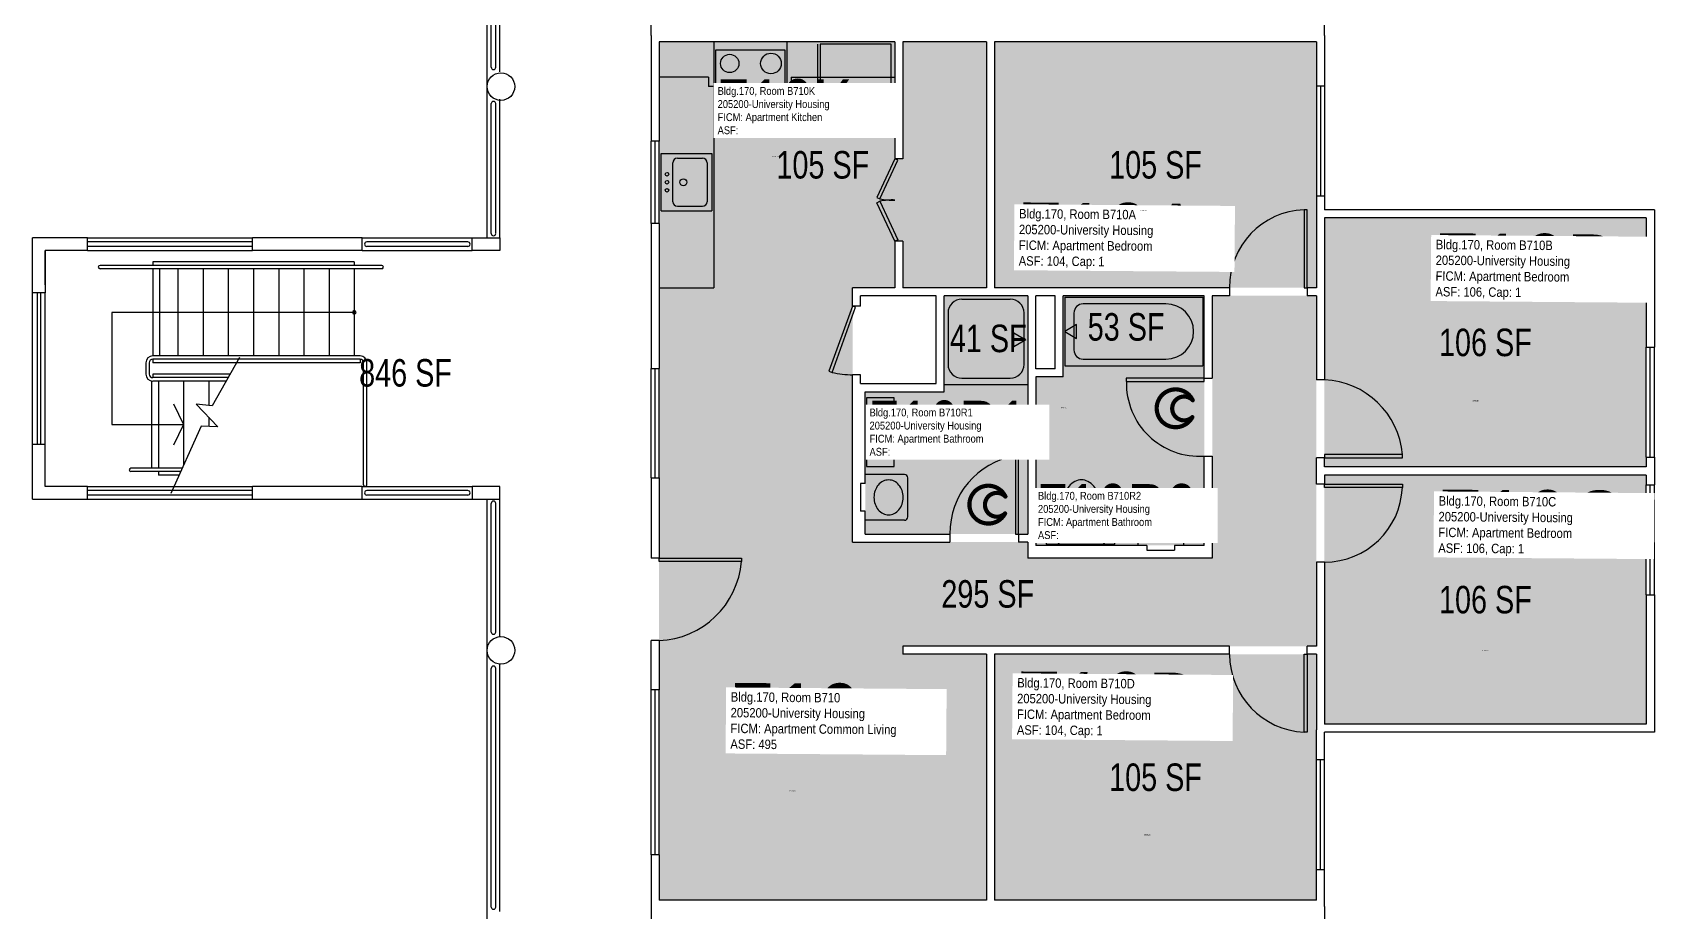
# Model space of a CAD drawing. Header units: inches. Extents: x -90 to 3162, y -84 to 1655.
# Drawn here: x 2454 to 3162, y 803 to 1186 of the extents above; entities that cross this region are included whole.
import ezdxf
from ezdxf.enums import TextEntityAlignment as Align

# ---------------------------------------------------------------- set-up
doc = ezdxf.new("R2010")
doc.units = ezdxf.units.IN
doc.header["$LTSCALE"] = 10
doc.header["$MEASUREMENT"] = 0
doc.layers.get('0').update_dxf_attribs({"linetype": 'CONTINUOUS'})
for name, color, linetype in [('A-COLS', 5, 'CONTINUOUS'), ('A-DOOR', 2, 'CONTINUOUS'), ('A-FLOR', 3, 'CONTINUOUS'), ('A-GLAZ', 1, 'CONTINUOUS'), ('A-IDEN-ICON', 4, 'CONTINUOUS'), ('A-IDEN-RNUM', 7, 'CONTINUOUS'), ('A-IDEN-SNUM', 4, 'CONTINUOUS'), ('A-IDEN-VNUM', 4, 'CONTINUOUS'), ('A-WALL', 5, 'CONTINUOUS'), ('AREA-TEXT', 3, 'CONTINUOUS'), ('Rooms-Category-Color', 7, 'CONTINUOUS'), ('Rooms-College-Color', 7, 'CONTINUOUS'), ('Rooms-Department-Color', 7, 'CONTINUOUS'), ('Rooms-Division-Color', 7, 'CONTINUOUS'), ('Rooms-Information', 7, 'CONTINUOUS')]:
    doc.layers.add(name, color=color, linetype=linetype)
doc.styles.add('CP_AREA', font='arial.ttf', dxfattribs={"height": 15})
doc.styles.add('CP_ROOMSNUMBER', font='arial.ttf', dxfattribs={"height": 1})
doc.styles.add('CP_ROOMVNUMBER', font='arial.ttf', dxfattribs={"width": 0.85, "height": 0.075})

# ---------------------------------------------------------------- blocks, each defined once
blk = doc.blocks.new('CPBATH')
at = {"color": 0, "linetype": 'ByBlock', "const_width": 0.0127}
for points in [[(0.0571, 0.0168, 0.861492), (-0.0551, 0, 1)], [(-0.0551, 0, 0.726902), (0.0487, -0.0337, 1)], [(0.0571, 0.0168, 0.729002), (-0.0084, -0.0042, 1)], [(-0.0084, -0.0042, 0.609468), (0.0487, -0.0337, 1)]]:
    blk.add_lwpolyline(points, format="xyb", dxfattribs=at)
at = {"color": 0, "linetype": 'ByBlock', "const_width": 0.00637}
for points in [[(0.0544, 0.0152, 1), (0.0599, 0.0184, 1)], [(0.0459, -0.0353, 1), (0.0515, -0.0321, 1)]]:
    blk.add_lwpolyline(points, format="xyb", close=True, dxfattribs=at)

msp = doc.modelspace()

# ---------------------------------------------------------------- hatches: boundary and pattern name
at = {"layer": 'Rooms-Category-Color', "true_color": 0x728ef3}
for points in [[(2830.57, 1074.84), (2727.57, 1074.84), (2727.57, 1182.09), (2830.57, 1182.09), (2830.57, 1131.09), (2834.07, 1131.09), (2834.07, 1182.09), (2870.57, 1182.09), (2870.57, 1074.84), (2834.07, 1074.84), (2834.07, 1095.09), (2830.57, 1095.09)], [(2874.07, 1074.84), (2874.07, 1182.09), (3014.57, 1182.09), (3014.57, 1074.84)], [(3018.07, 996.59), (3018.07, 1105.34), (3158.57, 1105.34), (3158.57, 996.59)], [(3014.57, 1071.34), (3014.57, 918.34), (2834.07, 918.34), (2834.07, 914.84), (2870.57, 914.84), (2870.57, 807.59), (2727.57, 807.59), (2727.57, 1074.84), (2812.07, 1074.84), (2812.07, 963.84), (2888.57, 963.84), (2888.57, 956.84), (2969.07, 956.84), (2969.07, 1071.34)], [(2888.57, 967.34), (2888.57, 1071.34), (2852.07, 1071.34), (2852.07, 1029.46), (2817.57, 1029.46), (2817.57, 967.34)], [(2965.57, 1071.34), (2965.57, 962.34), (2892.07, 962.34), (2892.07, 1035.96), (2904.07, 1035.96), (2904.07, 1071.34)], [(3018.07, 884.34), (3018.07, 993.09), (3158.57, 993.09), (3158.57, 884.34)], [(2874.07, 807.59), (2874.07, 914.84), (3014.57, 914.84), (3014.57, 807.59)]]:
    msp.add_hatch(color=171, dxfattribs=at).paths.add_polyline_path(points)
at = {"layer": 'Rooms-College-Color', "true_color": 0xadadad}
for points in [[(2830.57, 1074.84), (2727.57, 1074.84), (2727.57, 1182.09), (2830.57, 1182.09), (2830.57, 1131.09), (2834.07, 1131.09), (2834.07, 1182.09), (2870.57, 1182.09), (2870.57, 1074.84), (2834.07, 1074.84), (2834.07, 1095.09), (2830.57, 1095.09)], [(2874.07, 1074.84), (2874.07, 1182.09), (3014.57, 1182.09), (3014.57, 1074.84)], [(3018.07, 996.59), (3018.07, 1105.34), (3158.57, 1105.34), (3158.57, 996.59)], [(3014.57, 1071.34), (3014.57, 918.34), (2834.07, 918.34), (2834.07, 914.84), (2870.57, 914.84), (2870.57, 807.59), (2727.57, 807.59), (2727.57, 1074.84), (2812.07, 1074.84), (2812.07, 963.84), (2888.57, 963.84), (2888.57, 956.84), (2969.07, 956.84), (2969.07, 1071.34)], [(2888.57, 967.34), (2888.57, 1071.34), (2852.07, 1071.34), (2852.07, 1029.46), (2817.57, 1029.46), (2817.57, 967.34)], [(2965.57, 1071.34), (2965.57, 962.34), (2892.07, 962.34), (2892.07, 1035.96), (2904.07, 1035.96), (2904.07, 1071.34)], [(3018.07, 884.34), (3018.07, 993.09), (3158.57, 993.09), (3158.57, 884.34)], [(2874.07, 807.59), (2874.07, 914.84), (3014.57, 914.84), (3014.57, 807.59)]]:
    msp.add_hatch(color=253, dxfattribs=at).paths.add_polyline_path(points)
at = {"layer": 'Rooms-Department-Color', "true_color": 0x604aed}
for points in [[(2830.57, 1074.84), (2727.57, 1074.84), (2727.57, 1182.09), (2830.57, 1182.09), (2830.57, 1131.09), (2834.07, 1131.09), (2834.07, 1182.09), (2870.57, 1182.09), (2870.57, 1074.84), (2834.07, 1074.84), (2834.07, 1095.09), (2830.57, 1095.09)], [(2874.07, 1074.84), (2874.07, 1182.09), (3014.57, 1182.09), (3014.57, 1074.84)], [(3018.07, 996.59), (3018.07, 1105.34), (3158.57, 1105.34), (3158.57, 996.59)], [(3014.57, 1071.34), (3014.57, 918.34), (2834.07, 918.34), (2834.07, 914.84), (2870.57, 914.84), (2870.57, 807.59), (2727.57, 807.59), (2727.57, 1074.84), (2812.07, 1074.84), (2812.07, 963.84), (2888.57, 963.84), (2888.57, 956.84), (2969.07, 956.84), (2969.07, 1071.34)], [(2888.57, 967.34), (2888.57, 1071.34), (2852.07, 1071.34), (2852.07, 1029.46), (2817.57, 1029.46), (2817.57, 967.34)], [(2965.57, 1071.34), (2965.57, 962.34), (2892.07, 962.34), (2892.07, 1035.96), (2904.07, 1035.96), (2904.07, 1071.34)], [(3018.07, 884.34), (3018.07, 993.09), (3158.57, 993.09), (3158.57, 884.34)], [(2874.07, 807.59), (2874.07, 914.84), (3014.57, 914.84), (3014.57, 807.59)]]:
    msp.add_hatch(color=173, dxfattribs=at).paths.add_polyline_path(points)
at = {"layer": 'Rooms-Division-Color', "true_color": 0x604aed}
for points in [[(2830.57, 1074.84), (2727.57, 1074.84), (2727.57, 1182.09), (2830.57, 1182.09), (2830.57, 1131.09), (2834.07, 1131.09), (2834.07, 1182.09), (2870.57, 1182.09), (2870.57, 1074.84), (2834.07, 1074.84), (2834.07, 1095.09), (2830.57, 1095.09)], [(2874.07, 1074.84), (2874.07, 1182.09), (3014.57, 1182.09), (3014.57, 1074.84)], [(3018.07, 996.59), (3018.07, 1105.34), (3158.57, 1105.34), (3158.57, 996.59)], [(3014.57, 1071.34), (3014.57, 918.34), (2834.07, 918.34), (2834.07, 914.84), (2870.57, 914.84), (2870.57, 807.59), (2727.57, 807.59), (2727.57, 1074.84), (2812.07, 1074.84), (2812.07, 963.84), (2888.57, 963.84), (2888.57, 956.84), (2969.07, 956.84), (2969.07, 1071.34)], [(2888.57, 967.34), (2888.57, 1071.34), (2852.07, 1071.34), (2852.07, 1029.46), (2817.57, 1029.46), (2817.57, 967.34)], [(2965.57, 1071.34), (2965.57, 962.34), (2892.07, 962.34), (2892.07, 1035.96), (2904.07, 1035.96), (2904.07, 1071.34)], [(3018.07, 884.34), (3018.07, 993.09), (3158.57, 993.09), (3158.57, 884.34)], [(2874.07, 807.59), (2874.07, 914.84), (3014.57, 914.84), (3014.57, 807.59)]]:
    msp.add_hatch(color=173, dxfattribs=at).paths.add_polyline_path(points)

# ---------------------------------------------------------------- linework, layer by layer
for p, q in [((2751.57, 1182.09), (2751.57, 1074.84)), ((2752.44, 1178.67), (2782.44, 1178.67)), ((2752.44, 1152.67), (2752.44, 1178.67)), ((2782.44, 1178.67), (2782.44, 1152.67)), ((2783.44, 1157.09), (2783.44, 1182.09)), ((2796.95, 1157.09), (2796.95, 1181.09)), ((2828.95, 1181.09), (2797.95, 1181.09)), ((2797.95, 1181.09), (2797.95, 1153.59)), ((2828.95, 1153.59), (2828.95, 1181.09)), ((2749.2, 1166.67), (2727.57, 1166.67)), ((2749.2, 1166.67), (2749.2, 1162.67)), ((2785.2, 1162.67), (2749.2, 1162.67)), ((2785.2, 1166.67), (2830.57, 1166.67)), ((2785.2, 1166.67), (2785.2, 1162.67)), ((2796.95, 1157.09), (2783.44, 1157.09)), ((2797.95, 1155.84), (2828.95, 1155.84)), ((2782.44, 1152.67), (2752.44, 1152.67)), ((2797.95, 1153.59), (2828.95, 1153.59)), ((2728.57, 1133.34), (2750.57, 1133.34)), ((2728.57, 1108.34), (2728.57, 1133.34)), ((2750.57, 1133.34), (2750.57, 1108.34)), ((2733.57, 1112.34), (2733.57, 1129.34)), ((2735.57, 1131.34), (2746.57, 1131.34)), ((2748.57, 1129.34), (2748.57, 1112.34)), ((2728.57, 1108.34), (2750.57, 1108.34)), ((2735.57, 1110.34), (2746.57, 1110.34)), ((2727.57, 1074.84), (2751.57, 1074.84)), ((2859.74, 1069.84), (2880.91, 1069.84)), ((2904.7, 1070.71), (2964.95, 1070.71)), ((2904.7, 1070.71), (2904.7, 1040.71)), ((2964.95, 1070.71), (2964.95, 1040.71)), ((2853.74, 1063.84), (2853.74, 1041.34)), ((2886.91, 1041.34), (2886.91, 1063.84)), ((2908.71, 1063.75), (2908.71, 1047.68)), ((2948.88, 1067.76), (2912.73, 1067.76)), ((2909.89, 1058.71), (2904.7, 1055.71)), ((2904.7, 1055.71), (2909.89, 1052.71)), ((2909.89, 1052.71), (2909.89, 1058.71)), ((2882.48, 1049.09), (2882.48, 1055.09)), ((2882.48, 1055.09), (2887.68, 1052.09)), ((2887.68, 1052.09), (2882.48, 1049.09)), ((2912.73, 1043.66), (2948.88, 1043.66)), ((2859.74, 1035.34), (2880.91, 1035.34)), ((2904.7, 1040.71), (2964.95, 1040.71)), ((2830.17, 1026.84), (2818.17, 1026.84)), ((2818.17, 1026.84), (2818.17, 996.84)), ((2830.17, 996.84), (2830.17, 1026.84)), ((2888.57, 1032.46), (2852.07, 1032.46)), ((2819.17, 1022.34), (2818.17, 1021.34)), ((2818.17, 1021.34), (2818.17, 1002.34)), ((2826.17, 1022.34), (2819.17, 1022.34)), ((2827.17, 1021.34), (2826.17, 1022.34)), ((2827.17, 1017.84), (2827.17, 1021.34)), ((2826.17, 1009.34), (2826.17, 1014.28)), ((2826.19, 1014.39), (2827.17, 1017.84)), ((2827.17, 1005.84), (2826.17, 1009.34)), ((2827.17, 1002.51), (2827.17, 1005.84)), ((2818.17, 1002.34), (2819.17, 1001.34)), ((2819.17, 1001.34), (2826.17, 1001.34)), ((2826.17, 1001.34), (2827.05, 1002.22)), ((2834.7, 993.34), (2817.57, 993.34)), ((2818.17, 996.84), (2830.17, 996.84)), ((2836.2, 974.84), (2836.2, 991.84)), ((2936.57, 979.46), (2936.57, 962.34)), ((2955.07, 980.96), (2938.07, 980.96)), ((2956.57, 979.46), (2956.57, 962.34)), ((2834.7, 973.34), (2817.57, 973.34)), ((2896.57, 974.96), (2896.57, 962.96)), ((2926.57, 974.96), (2896.57, 974.96)), ((2901.45, 970.79), (2901.45, 963.96)), ((2902.45, 971.96), (2901.57, 971.09)), ((2905.95, 971.96), (2902.45, 971.96)), ((2909.39, 970.98), (2905.95, 971.96)), ((2914.39, 970.96), (2909.51, 970.96)), ((2917.95, 971.96), (2914.5, 970.98)), ((2921.27, 971.96), (2917.95, 971.96)), ((2922.45, 970.96), (2921.57, 971.84)), ((2922.45, 963.96), (2922.45, 970.96)), ((2926.57, 962.96), (2926.57, 974.96)), ((2901.45, 963.96), (2902.45, 962.96)), ((2921.45, 962.96), (2922.45, 963.96)), ((2896.57, 962.96), (2926.57, 962.96)), ((2902.45, 962.96), (2921.45, 962.96))]:
    msp.add_line(p, q)
for centre, radius in [((2758.44, 1172.67), 4), ((2776.44, 1172.67), 4.5), ((2758.44, 1158.67), 4.5), ((2776.44, 1158.67), 4), ((2731.07, 1124.34), 0.791), ((2731.07, 1120.84), 0.791), ((2738.19, 1120.84), 1.5), ((2731.07, 1117.34), 0.791)]:
    msp.add_circle(centre, radius)
for centre, radius, start, end in [((2735.57, 1129.34), 2, 90, 180), ((2746.57, 1129.34), 2, 0, 90), ((2735.57, 1112.34), 2, 180, 270), ((2746.57, 1112.34), 2, 270, 0), ((2859.74, 1063.84), 6, 90, 180), ((2880.91, 1063.84), 6, 0, 90), ((2912.73, 1063.75), 4.02, 90, 180), ((2948.88, 1055.71), 12.05, 270, 90), ((2859.74, 1041.34), 6, 180, 270), ((2880.91, 1041.34), 6, 270, 0), ((2912.73, 1047.68), 4.02, 180, 270), ((2826.59, 1014.28), 0.418, 164.0546, 180), ((2834.01, 1011.84), 6.3, 153.29881, 180), ((2835.42, 1011.13), 7.89, 129.47246, 153.29881), ((2836.34, 1010.01), 9.33, 108.83538, 129.47246), ((2836.94, 1008.26), 11.18, 90, 108.83538), ((2837.5, 1010.91), 8.55, 71.16462, 93.77544), ((2836.95, 1009.31), 10.24, 50.52754, 71.16462), ((2838.45, 1011.13), 7.89, 26.70119, 50.52754), ((2839.87, 1011.84), 6.3, 0, 26.70119), ((2834.01, 1011.84), 6.3, 180, 206.70119), ((2835.42, 1012.55), 7.89, 206.70119, 230.52754), ((2836.34, 1013.66), 9.33, 230.52754, 251.16462), ((2837.53, 1013.66), 9.33, 288.83538, 309.47246), ((2838.45, 1012.55), 7.89, 309.47246, 333.29881), ((2839.87, 1011.84), 6.3, 333.29881, 0), ((2826.75, 1002.51), 0.418, 315, 0), ((2836.94, 1015.42), 11.18, 251.16462, 270), ((2836.94, 1015.42), 11.18, 270, 288.83538), ((2834.7, 991.84), 1.5, 0, 90), ((2830.4, 983.34), 9, 160.77064, 180), ((2829.13, 983.78), 7.65, 139.89909, 160.77064), ((2828.32, 984.47), 6.59, 116.19159, 139.89909), ((2827.8, 985.52), 5.42, 90, 116.19159), ((2827.8, 985.52), 5.42, 63.80841, 90), ((2827.28, 984.47), 6.59, 40.10091, 63.80841), ((2826.47, 983.78), 7.65, 19.22936, 40.10091), ((2825.2, 983.34), 9, 0, 19.22936), ((2912.88, 982.29), 8.55, 161.16462, 183.77544), ((2914.48, 981.75), 10.24, 140.52754, 161.16462), ((2912.66, 983.24), 7.89, 116.70119, 140.52754), ((2911.95, 984.66), 6.3, 90, 116.70119), ((2911.95, 984.66), 6.3, 63.29881, 90), ((2911.24, 983.24), 7.89, 39.47246, 63.29881), ((2910.12, 982.33), 9.33, 18.83538, 39.47246), ((2908.37, 981.73), 11.18, 0, 18.83538), ((2830.4, 983.34), 9, 180, 199.22936), ((2829.13, 982.89), 7.65, 199.22936, 220.10091), ((2828.32, 982.21), 6.59, 220.10091, 243.80841), ((2827.28, 982.21), 6.59, 296.19159, 319.89909), ((2826.47, 982.89), 7.65, 319.89909, 340.77064), ((2825.2, 983.34), 9, 340.77064, 0), ((2915.52, 981.73), 11.18, 180, 198.83538), ((2913.77, 981.13), 9.33, 198.83538, 219.47246), ((2910.12, 981.13), 9.33, 320.52754, 341.16462), ((2908.37, 981.73), 11.18, 341.16462, 0), ((2938.07, 979.46), 1.5, 90, 180), ((2946.13, 971.23), 7.65, 109.22936, 130.10091), ((2946.57, 969.96), 9, 90, 109.22936), ((2946.57, 969.96), 9, 70.77064, 90), ((2947.02, 971.23), 7.65, 49.89909, 70.77064), ((2955.07, 979.46), 1.5, 0, 90), ((2827.8, 981.16), 5.42, 243.80841, 270), ((2827.8, 981.16), 5.42, 270, 296.19159), ((2834.7, 974.84), 1.5, 270, 0), ((2901.87, 970.79), 0.418, 135, 180), ((2912.66, 980.21), 7.89, 219.47246, 243.29881), ((2911.95, 978.8), 6.3, 243.29881, 270), ((2909.51, 971.38), 0.418, 254.0546, 270), ((2911.95, 978.8), 6.3, 270, 296.70119), ((2914.39, 971.38), 0.418, 270, 285.9454), ((2911.24, 980.21), 7.89, 296.70119, 320.52754), ((2921.27, 971.55), 0.418, 45, 90), ((2944.39, 972.56), 5.42, 153.80841, 180), ((2944.39, 972.56), 5.42, 180, 206.19159), ((2945.45, 972.05), 6.59, 130.10091, 153.80841), ((2945.45, 973.08), 6.59, 206.19159, 229.89909), ((2947.7, 972.05), 6.59, 26.19159, 49.89909), ((2947.7, 973.08), 6.59, 310.10091, 333.80841), ((2948.75, 972.56), 5.42, 0, 26.19159), ((2948.75, 972.56), 5.42, 333.80841, 0), ((2946.13, 973.89), 7.65, 229.89909, 250.77064), ((2946.57, 975.17), 9, 250.77064, 270), ((2946.57, 975.17), 9, 270, 289.22936), ((2947.02, 973.89), 7.65, 289.22936, 310.10091)]:
    msp.add_arc(centre, radius, start, end)
at = {"layer": 'A-COLS'}
for centre in [(2658.57, 1162.58, 0), (2658.57, 916.58, 0)]:
    msp.add_circle(centre, 6, dxfattribs=at)
at = {"layer": 'A-DOOR'}
for p, q in [((2830.57, 1131.09), (2822.69, 1114.24)), ((2823.97, 1113.64), (2831.85, 1130.49)), ((2831.85, 1130.49), (2830.57, 1131.09)), ((2822.69, 1114.24), (2823.97, 1113.64)), ((2822.69, 1111.93), (2823.97, 1112.53)), ((2830.57, 1095.09), (2822.69, 1111.93)), ((2823.97, 1112.53), (2831.85, 1095.69)), ((3010.57, 1108.84), (3009.16, 1108.84)), ((3009.16, 1108.84), (3009.16, 1074.84)), ((3010.57, 1074.84), (3010.57, 1108.84)), ((2831.85, 1095.69), (2830.57, 1095.09)), ((3009.16, 1074.84), (3010.57, 1074.84)), ((2812.07, 1066.84), (2801.77, 1038.36)), ((2803.1, 1037.88), (2813.4, 1066.36)), ((2813.4, 1066.36), (2812.07, 1066.84)), ((2801.77, 1038.36), (2803.1, 1037.88)), ((2965.57, 1035.34), (2931.57, 1035.34)), ((2931.57, 1035.34), (2931.57, 1033.92)), ((2931.57, 1033.92), (2965.57, 1033.92)), ((2965.57, 1033.92), (2965.57, 1035.34)), ((2884.57, 1001.34), (2883.16, 1001.34)), ((2883.16, 1001.34), (2883.16, 967.34)), ((2884.57, 967.34), (2884.57, 1001.34)), ((3018.07, 1002.01), (3018.07, 1000.59)), ((3052.07, 1002.01), (3018.07, 1002.01)), ((3018.07, 1000.59), (3052.07, 1000.59)), ((3052.07, 1000.59), (3052.07, 1002.01)), ((3018.07, 987.67), (3018.07, 989.09)), ((3018.07, 989.09), (3052.07, 989.09)), ((3052.07, 987.67), (3018.07, 987.67)), ((3052.07, 989.09), (3052.07, 987.67)), ((2883.16, 967.34), (2884.57, 967.34)), ((2727.57, 955.42), (2727.57, 956.84)), ((2727.57, 956.84), (2763.57, 956.84)), ((2763.57, 956.84), (2763.57, 955.42)), ((2763.57, 955.42), (2727.57, 955.42)), ((3009.16, 914.84), (3010.57, 914.84)), ((3009.16, 880.84), (3009.16, 914.84)), ((3010.57, 914.84), (3010.57, 880.84)), ((3010.57, 880.84), (3009.16, 880.84))]:
    msp.add_line(p, q, dxfattribs=at)
for centre, radius, start, end in [((2829.41, 1138.76), 25.7, 257.79511, 272.60034), ((2829.41, 1087.41), 25.7, 87.39966, 102.20489), ((3010.34, 1075.09), 33.77, 92.00499, 180.43276), ((2813, 1083.37), 46.56, 257.73028, 268.86335), ((2963.45, 1033.15), 31.88, 178.61692, 273.82083), ((3016.75, 999.18), 35.43, 4.57233, 87.86542), ((2888.42, 967.9), 33.85, 98.94866, 180.94473), ((3018.12, 989.07), 33.98, 269.91731, 357.64494), ((2726.09, 958.41), 37.6, 272.25231, 355.44805), ((3010.95, 915.17), 34.38, 180.55848, 267.00377)]:
    msp.add_arc(centre, radius, start, end, dxfattribs=at)
at = {"layer": 'A-FLOR'}
for p, q in [((2654.32, 1171), (2654.32, 1275.14)), ((2656.32, 1171), (2656.32, 1275.14)), ((2654.32, 1098.51), (2654.32, 1155.14)), ((2656.32, 1098.57), (2656.32, 1155.14)), ((2550.04, 1094.83), (2478.04, 1094.83)), ((2550.04, 1092.83), (2478.04, 1092.83)), ((2644.07, 1094.83), (2600.04, 1094.83)), ((2644.07, 1092.83), (2600.04, 1092.83)), ((2606.54, 1084.58), (2483.54, 1084.58)), ((2506.54, 1086.08), (2506.54, 1084.58)), ((2594.54, 1086.08), (2506.54, 1086.08)), ((2594.54, 1086.08), (2594.54, 1084.58)), ((2606.54, 1083.08), (2483.54, 1083.08)), ((2506.54, 1083.08), (2506.54, 1045.08)), ((2509.54, 1083.08), (2509.54, 1045.08)), ((2517.54, 1083.08), (2517.54, 1045.08)), ((2528.54, 1083.08), (2528.54, 1045.08)), ((2539.54, 1083.08), (2539.54, 1045.08)), ((2550.54, 1083.08), (2550.54, 1045.08)), ((2561.54, 1083.08), (2561.54, 1045.08)), ((2572.54, 1083.08), (2572.54, 1045.08)), ((2583.54, 1083.08), (2583.54, 1045.08)), ((2594.54, 1083.08), (2594.54, 1045.08)), ((2456.04, 1072.58), (2456.04, 1006.58)), ((2457.54, 1072.58), (2457.54, 1006.58)), ((2488.75, 1064.08), (2488.75, 1015.08)), ((2594.54, 1064.08), (2488.75, 1064.08)), ((2503.54, 1042.08), (2503.54, 1037.08)), ((2505.04, 1042.08), (2505.04, 1037.08)), ((2597.04, 1045.08), (2506.54, 1045.08)), ((2597.04, 1043.58), (2506.54, 1043.58)), ((2506.54, 1043.58), (2506.54, 1042.08)), ((2597.04, 1042.08), (2506.54, 1042.08)), ((2544.39, 1044.34), (2532.43, 1023.24)), ((2597.04, 1043.58), (2597.04, 1042.08)), ((2598.54, 988.83), (2598.54, 1042.08)), ((2600.04, 988.83), (2600.04, 1042.08)), ((2506.04, 1034.08), (2506.04, 996.08)), ((2540.28, 1037.08), (2506.54, 1037.08)), ((2506.54, 1037.08), (2506.54, 1035.58)), ((2539.42, 1035.58), (2506.54, 1035.58)), ((2538.57, 1034.08), (2506.54, 1034.08)), ((2509.04, 1034.08), (2509.04, 996.08)), ((2520.04, 1034.08), (2520.04, 997.43)), ((2531.04, 1034.08), (2531.04, 1023.41)), ((2515.65, 1024.08), (2520.04, 1015.08)), ((2532.43, 1023.24), (2525.57, 1024.07)), ((2525.57, 1024.07), (2534.95, 1014.11)), ((2488.75, 1015.08), (2520.04, 1015.08)), ((2527.73, 1014.41), (2514.45, 985.09)), ((2520.04, 1015.08), (2515.65, 1006.08)), ((2534.95, 1014.11), (2527.73, 1014.41)), ((2531.04, 1018.27), (2531.04, 1014.28)), ((2519.43, 996.08), (2497.04, 996.08)), ((2518.75, 994.58), (2497.04, 994.58)), ((2509.04, 994.58), (2509.04, 993.08)), ((2518.07, 993.08), (2509.04, 993.08)), ((2550.04, 986.33), (2478.04, 986.33)), ((2550.04, 984.33), (2478.04, 984.33)), ((2644.07, 986.33), (2600.04, 986.33)), ((2644.07, 984.33), (2600.04, 984.33)), ((2654.32, 924.57), (2654.32, 980.7)), ((2656.32, 924.57), (2656.32, 980.7)), ((2654.33, 804.57), (2654.32, 908.7)), ((2656.33, 804.57), (2656.32, 908.7))]:
    msp.add_line(p, q, dxfattribs=at)
at = {"layer": 'A-FLOR', "extrusion": (-6.27874e-09, 0.000187714, 1)}
for centre, start, end in [((2655.32, 1171, 0.22), 180.00192, 0.00191), ((2655.32, 1155.14, 0.22), 0.00192, 180.00192)]:
    msp.add_arc(centre, 1, start, end, dxfattribs=at)
at = {"layer": 'A-FLOR'}
for centre, radius, start, end in [((2655.32, 1098.47), 1, 180.00192, 0.00192), ((2483.54, 1083.83), 0.75, 90, 270), ((2606.54, 1083.83), 0.75, 270, 90), ((2594.54, 1064.08), 0.75, 0, 180), ((2594.54, 1064.08), 0.75, 180, 0), ((2506.54, 1042.08), 3, 90, 180), ((2506.54, 1042.08), 1.5, 90, 180), ((2597.04, 1042.08), 3, 0, 90), ((2597.04, 1042.08), 1.5, 0, 90), ((2506.54, 1037.08), 3, 180, 270), ((2506.54, 1037.08), 1.5, 180, 270), ((2497.04, 995.33), 0.75, 90, 270), ((2599.29, 988.83), 0.75, 180, 0), ((2655.32, 980.7), 1, 0.00192, 180.00192)]:
    msp.add_arc(centre, radius, start, end, dxfattribs=at)
at = {"layer": 'A-FLOR', "extrusion": (-2.88583e-08, -4.20358e-19, 1)}
for centre, start, end in [((2600.04, 1093.83, 0), 90, 270), ((2644.07, 1093.83, 0), 270, 90), ((2600.04, 985.33, 0), 90, 270), ((2644.07, 985.33, 0), 270, 90)]:
    msp.add_arc(centre, 1, start, end, dxfattribs=at)
at = {"layer": 'A-FLOR', "extrusion": (-6.27873e-09, 0.000187714, 1)}
for centre, start, end in [((2655.32, 924.57, 0.17), 180.00192, 0.00191), ((2655.32, 908.7, 0.17), 0.00192, 180.00192), ((2655.33, 804.57, 0.15), 180.00192, 0.00191)]:
    msp.add_arc(centre, 1, start, end, dxfattribs=at)
at = {"layer": 'A-GLAZ'}
for p, q in [((3014.57, 1162.84), (3014.57, 1114.84)), ((3016.32, 1162.84), (3016.32, 1114.84)), ((3018.07, 1162.84), (3018.07, 1114.84)), ((2724.07, 1102.84), (2724.07, 1138.84)), ((2725.82, 1102.84), (2725.82, 1138.84)), ((2727.57, 1102.84), (2727.57, 1138.84)), ((3158.57, 1000.84), (3158.57, 1048.84)), ((3160.32, 1000.84), (3160.32, 1048.84)), ((3162.07, 1000.84), (3162.07, 1048.84)), ((2724.07, 991.84), (2724.07, 1039.59)), ((2725.82, 991.84), (2725.82, 1039.59)), ((2727.57, 991.84), (2727.57, 1039.59)), ((3158.57, 940.84), (3158.57, 988.84)), ((3160.32, 940.84), (3160.32, 988.84)), ((3162.07, 940.84), (3162.07, 988.84)), ((2724.07, 827.34), (2724.07, 899.34)), ((2725.82, 827.34), (2725.82, 899.34)), ((2727.57, 827.34), (2727.57, 899.34)), ((3014.57, 820.84), (3014.57, 868.84)), ((3016.32, 820.84), (3016.32, 868.84)), ((3018.07, 820.84), (3018.07, 868.84))]:
    msp.add_line(p, q, dxfattribs=at)
at = {"layer": 'A-WALL'}
for p, q in [((2652.57, 1163.04), (2652.57, 1283.27)), ((2658.07, 1169.05), (2658.07, 1277.09)), ((2724.07, 1184.84), (2724.07, 1230.84)), ((3018.07, 1184.84), (3018.07, 1206.84)), ((2724.07, 1184.84), (2724.07, 1138.84)), ((3018.07, 1184.84), (3018.07, 1162.84)), ((2727.57, 1182.09), (2727.57, 1138.84)), ((2830.57, 1182.09), (2727.57, 1182.09)), ((2830.57, 1182.09), (2830.57, 1131.09)), ((2834.07, 1182.09), (2834.07, 1131.09)), ((2870.57, 1182.09), (2834.07, 1182.09)), ((2870.57, 1182.09), (2870.57, 1074.84)), ((2874.07, 1182.09), (2874.07, 1074.84)), ((3014.57, 1182.09), (2874.07, 1182.09)), ((3014.57, 1182.09), (3014.57, 1162.84)), ((2652.57, 1096.69), (2652.57, 1163.04)), ((3018.07, 1162.84), (3014.57, 1162.84)), ((2658.07, 1096.69), (2658.07, 1157.09)), ((2727.57, 1138.84), (2724.07, 1138.84)), ((2834.07, 1131.09), (2830.57, 1131.09)), ((3018.07, 1114.84), (3014.57, 1114.84)), ((3014.57, 1114.84), (3014.57, 1109.84)), ((3018.07, 1114.84), (3018.07, 1108.84)), ((3014.57, 1109.84), (3014.57, 1074.84)), ((3162.07, 1108.84), (3018.07, 1108.84)), ((3018.07, 1105.34), (3018.07, 1034.59)), ((3158.57, 1105.34), (3018.07, 1105.34)), ((3158.57, 1105.34), (3158.57, 1048.84)), ((3162.07, 1108.84), (3162.07, 1048.84)), ((2724.07, 1102.84), (2724.07, 1039.59)), ((2727.57, 1102.84), (2724.07, 1102.84)), ((2727.57, 1102.84), (2727.57, 1074.84)), ((2454.04, 1072.58), (2454.04, 1096.58)), ((2478.04, 1096.58), (2454.04, 1096.58)), ((2459.54, 1076.08), (2459.54, 1091.08)), ((2459.54, 1091.08), (2459.54, 1072.58)), ((2478.04, 1091.08), (2459.54, 1091.08)), ((2478.04, 1091.08), (2478.04, 1096.58)), ((2478.04, 1096.58), (2550.04, 1096.58)), ((2478.04, 1091.08), (2550.04, 1091.08)), ((2598.04, 1096.58), (2550.04, 1096.58)), ((2550.04, 1091.08), (2550.04, 1096.58)), ((2598.04, 1091.08), (2550.04, 1091.08)), ((2598.04, 1096.58), (2646.07, 1096.58)), ((2598.04, 1091.08), (2598.04, 1096.58)), ((2598.04, 1091.08), (2646.07, 1091.08)), ((2646.07, 1091.08), (2646.07, 1096.58)), ((2646.07, 1096.58), (2658.07, 1096.58)), ((2658.07, 1091.08), (2646.07, 1091.08)), ((2658.07, 1096.58), (2658.07, 1091.08)), ((2830.57, 1095.09), (2830.57, 1074.84)), ((2834.07, 1095.09), (2830.57, 1095.09)), ((2834.07, 1095.09), (2834.07, 1074.84)), ((2454.04, 1006.58), (2454.04, 1072.58)), ((2459.54, 1072.58), (2454.04, 1072.58)), ((2459.54, 1006.58), (2459.54, 1072.58)), ((2727.57, 1074.84), (2727.57, 1039.59)), ((2830.57, 1074.84), (2812.07, 1074.84)), ((2812.07, 1066.84), (2812.07, 1074.84)), ((2848.57, 1071.34), (2815.57, 1071.34)), ((2815.57, 1066.84), (2815.57, 1071.34)), ((2870.57, 1074.84), (2834.07, 1074.84)), ((2848.57, 1032.96), (2848.57, 1071.34)), ((2888.57, 1071.34), (2852.07, 1071.34)), ((2852.07, 1029.46), (2852.07, 1071.34)), ((2976.57, 1074.84), (2874.07, 1074.84)), ((2888.57, 1071.34), (2888.57, 967.34)), ((2900.57, 1071.34), (2892.07, 1071.34)), ((2892.07, 1039.46), (2892.07, 1071.34)), ((2900.57, 1039.46), (2900.57, 1071.34)), ((2965.57, 1071.34), (2904.07, 1071.34)), ((2904.07, 1035.96), (2904.07, 1071.34)), ((2965.57, 1035.34), (2965.57, 1071.34)), ((2976.57, 1071.34), (2969.07, 1071.34)), ((2969.07, 1071.34), (2969.07, 1035.34)), ((2976.57, 1074.84), (2976.57, 1071.34)), ((3014.57, 1074.84), (3010.57, 1074.84)), ((3010.57, 1074.84), (3010.57, 1071.34)), ((3014.57, 1071.34), (3010.57, 1071.34)), ((3014.57, 1071.34), (3014.57, 1034.59)), ((2815.57, 1066.84), (2812.07, 1066.84)), ((3158.57, 1048.84), (3162.07, 1048.84)), ((2724.07, 1039.59), (2727.57, 1039.59)), ((2815.57, 1036.84), (2812.07, 1036.84)), ((2812.07, 963.84), (2812.07, 1036.84)), ((2815.57, 1032.96), (2815.57, 1036.84)), ((2900.57, 1039.46), (2892.07, 1039.46)), ((2892.07, 1035.96), (2892.07, 962.34)), ((2904.07, 1035.96), (2892.07, 1035.96)), ((2965.57, 1035.34), (2969.07, 1035.34)), ((3018.07, 1034.59), (3014.57, 1034.59)), ((2815.57, 1032.96), (2848.57, 1032.96)), ((2817.57, 1029.46), (2852.07, 1029.46)), ((2817.57, 989.34), (2817.57, 1029.46)), ((2454.04, 982.58), (2454.04, 1006.58)), ((2454.04, 1006.58), (2459.54, 1006.58)), ((2459.54, 988.08), (2459.54, 1006.58)), ((2965.57, 962.34), (2965.57, 1001.34)), ((2965.57, 1001.34), (2969.07, 1001.34)), ((2969.07, 1001.34), (2969.07, 956.84)), ((3014.57, 989.09), (3014.57, 1000.59)), ((3018.07, 1000.59), (3014.57, 1000.59)), ((3018.07, 996.59), (3018.07, 1000.59)), ((3158.57, 1000.84), (3162.07, 1000.84)), ((3158.57, 1000.84), (3158.57, 996.59)), ((3162.07, 1000.84), (3162.07, 988.84)), ((2724.07, 991.84), (2724.07, 956.84)), ((2724.07, 991.84), (2727.57, 991.84)), ((2727.57, 991.84), (2727.57, 956.84)), ((3158.57, 996.59), (3018.07, 996.59)), ((3158.57, 993.09), (3018.07, 993.09)), ((3018.07, 993.09), (3018.07, 989.09)), ((3158.57, 993.09), (3158.57, 988.84)), ((2478.04, 988.08), (2459.54, 988.08)), ((2478.04, 982.58), (2478.04, 988.08)), ((2478.04, 988.08), (2550.04, 988.08)), ((2598.04, 988.08), (2550.04, 988.08)), ((2550.04, 982.58), (2550.04, 988.08)), ((2598.04, 988.08), (2646.07, 988.08)), ((2598.04, 982.58), (2598.04, 988.08)), ((2646.07, 988.08), (2646.07, 982.58)), ((2658.07, 988.08), (2646.07, 988.08)), ((2658.07, 982.58), (2658.07, 988.08)), ((2817.57, 989.34), (2815.57, 989.34)), ((2815.57, 989.34), (2815.57, 977.34)), ((3018.07, 989.09), (3014.57, 989.09)), ((3158.57, 988.84), (3162.07, 988.84)), ((2454.04, 982.58), (2478.04, 982.58)), ((2478.04, 982.58), (2550.04, 982.58)), ((2550.04, 982.58), (2598.04, 982.58)), ((2598.04, 982.58), (2646.07, 982.58)), ((2646.07, 982.58), (2658.07, 982.58)), ((2652.57, 916.83), (2652.57, 982.58)), ((2658.07, 922.61), (2658.07, 982.58)), ((2817.57, 977.34), (2815.57, 977.34)), ((2817.57, 967.34), (2817.57, 977.34)), ((2812.07, 963.84), (2854.57, 963.84)), ((2817.57, 967.34), (2854.57, 967.34)), ((2854.57, 967.34), (2854.57, 963.84)), ((2884.57, 967.34), (2888.57, 967.34)), ((2884.57, 967.34), (2884.57, 963.84)), ((2888.57, 963.84), (2884.57, 963.84)), ((2888.57, 963.84), (2888.57, 956.84)), ((2727.57, 956.84), (2724.07, 956.84)), ((2969.07, 956.84), (2888.57, 956.84)), ((2940.57, 962.34), (2892.07, 962.34)), ((2940.57, 962.34), (2940.57, 960.34)), ((2940.57, 960.34), (2952.57, 960.34)), ((2952.57, 962.34), (2952.57, 960.34)), ((2965.57, 962.34), (2952.57, 962.34)), ((3014.57, 955.09), (3014.57, 918.34)), ((3018.07, 955.09), (3014.57, 955.09)), ((3018.07, 955.09), (3018.07, 884.34)), ((3158.57, 940.84), (3162.07, 940.84)), ((3158.57, 940.84), (3158.57, 884.34)), ((3162.07, 940.84), (3162.07, 880.84)), ((2727.57, 920.84), (2724.07, 920.84)), ((2724.07, 899.34), (2724.07, 920.84)), ((2727.57, 920.84), (2727.57, 899.34)), ((2652.58, 796.56), (2652.57, 916.83)), ((2976.57, 918.34), (2834.07, 918.34)), ((2834.07, 918.34), (2834.07, 914.84)), ((2870.57, 914.84), (2834.07, 914.84)), ((2870.57, 914.84), (2870.57, 807.59)), ((2976.57, 914.84), (2874.07, 914.84)), ((2874.07, 914.84), (2874.07, 807.59)), ((2976.57, 914.84), (2976.57, 918.34)), ((3010.57, 914.84), (3010.57, 918.34)), ((3014.57, 918.34), (3010.57, 918.34)), ((3014.57, 914.84), (3010.57, 914.84)), ((3014.57, 914.84), (3014.57, 881.84)), ((2658.08, 802.61), (2658.07, 910.66)), ((2727.57, 899.34), (2724.07, 899.34)), ((3014.57, 868.84), (3014.57, 881.84)), ((3158.57, 884.34), (3018.07, 884.34)), ((3162.07, 880.84), (3018.07, 880.84)), ((3018.07, 868.84), (3018.07, 880.84)), ((3018.07, 868.84), (3014.57, 868.84)), ((2727.57, 827.34), (2724.07, 827.34)), ((2724.07, 827.34), (2724.07, 804.84)), ((2727.57, 827.34), (2727.57, 807.59)), ((3018.07, 820.84), (3014.57, 820.84)), ((3014.57, 807.59), (3014.57, 820.84)), ((3018.07, 804.84), (3018.07, 820.84)), ((2870.57, 807.59), (2727.57, 807.59)), ((3014.57, 807.59), (2874.07, 807.59)), ((2724.07, 804.84), (2724.07, 758.84)), ((3018.07, 804.84), (3018.07, 788.84))]:
    msp.add_line(p, q, dxfattribs=at)

# ---------------------------------------------------------------- block references
at = {"layer": 'A-IDEN-ICON', "xscale": 143.9999999970646, "yscale": 143.9999999970646, "zscale": 143.9999999970646, "rotation": 8.187655418792112}
for p in [(2952.76, 1022.16), (2871.01, 980.12)]:
    msp.add_blockref('CPBATH', p, dxfattribs=at)

# ---------------------------------------------------------------- texts
at = {"layer": 'A-IDEN-RNUM', "style": 'CP_ROOMSNUMBER'}
for s, rotation, p in [('0710-K0', 358.9, (2776.89, 1131.85)), ('0710-A0', 359.55121, (2937.38, 1108.39)), ('0710-R1', 358.9, (2838.52, 1021.09)), ('0710-R2', 358.9, (2902.97, 1022.22)), ('0710-B0', 359.58396, (3082.51, 1025.3)), ('0710-C0', 359.55121, (3086.98, 916.39)), ('0710-00', 359.58396, (2784.52, 855.06)), ('0710-D0', 359.58396, (2939.3, 835.91))]:
    msp.add_text(s, height=0.36, rotation=rotation, dxfattribs=at).set_placement(p)
at = {"layer": 'A-IDEN-SNUM', "style": 'CP_ROOMSNUMBER'}
for s, rotation, p in [('1700B710K0', 358.9, (2776.89, 1131.85)), ('1700B710A0', 359.55121, (2937.38, 1108.39)), ('1700B710R1', 358.9, (2838.52, 1021.09)), ('1700B710R2', 358.9, (2902.97, 1022.22)), ('1700B710B0', 359.58396, (3082.51, 1025.3)), ('1700B710C0', 359.55121, (3086.98, 916.39)), ('1700B71000', 359.58396, (2784.52, 855.06)), ('1700B710D0', 359.58396, (2939.3, 835.91))]:
    msp.add_text(s, height=0.36, rotation=rotation, dxfattribs=at).set_placement(p)
at = {"layer": 'A-IDEN-VNUM', "style": 'CP_ROOMVNUMBER'}
for s, width, p in [('710K', 0.75, (2753.15, 1141.77, 0)), ('710R1', 0.7, (2819.47, 1001.47)), ('710R2', 0.7, (2893, 965.11))]:
    msp.add_text(s, height=24, dxfattribs=dict(at, width=width)).set_placement(p)
at = {"layer": 'A-IDEN-VNUM', "style": 'CP_ROOMVNUMBER', "width": 0.85}
for s, rotation, p in [('710A', 359.55526, (2884.57, 1083.25)), ('710B', 359.55121, (3066.49, 1069.81)), ('710C', 359.55121, (3067.73, 957.94)), ('710D', 359.55121, (2883.76, 878.57)), ('710', 359.55121, (2758.71, 873.58))]:
    msp.add_text(s, height=28.8, rotation=rotation, dxfattribs=at).set_placement(p)
at = {"layer": 'AREA-TEXT', "style": 'CP_AREA', "width": 0.75}
for s, p in [('105 SF', (2799.07, 1128.46)), ('105 SF', (2944.32, 1128.46)), ('53 SF', (2931.48, 1057.73)), ('41 SF', (2871.3, 1052.7)), ('106 SF', (3088.32, 1050.96)), ('846 SF', (2616.91, 1037.68)), ('295 SF', (2871.07, 941.21)), ('106 SF', (3088.32, 938.71)), ('105 SF', (2944.32, 861.21))]:
    msp.add_text(s, height=12, dxfattribs=at).set_placement(p, align=Align.MIDDLE_CENTER)

# ---------------------------------------------------------------- next in the draw order: texts
at = {"layer": 'Rooms-Information', "char_height": 3.4286, "width": 76.8, "attachment_point": 7, "style": 'CP_ROOMVNUMBER', "bg_fill": 3, "box_fill_scale": 1.5, "bg_fill_color": 256, "bg_fill_true_color": 13158600, "bg_fill_transparency": 0}
for s, insert in [('Bldg.170, Room B710K^M^J205200-University Housing^M^JFICM: Apartment Kitchen^M^JASF: ', (2753.15, 1141.77, 0)), ('Bldg.170, Room B710R1^M^J205200-University Housing^M^JFICM: Apartment Bathroom^M^JASF: ', (2819.47, 1001.47)), ('Bldg.170, Room B710R2^M^J205200-University Housing^M^JFICM: Apartment Bathroom^M^JASF: ', (2893, 965.11))]:
    msp.add_mtext(s, dxfattribs=dict(at, insert=insert))
at = {"layer": 'Rooms-Information', "char_height": 4.1143, "width": 92.16, "attachment_point": 7, "style": 'CP_ROOMVNUMBER', "bg_fill": 3, "box_fill_scale": 1.5, "bg_fill_color": 256, "bg_fill_true_color": 13158600, "bg_fill_transparency": 0}
for s, insert, rotation in [('Bldg.170, Room B710A^M^J205200-University Housing^M^JFICM: Apartment Bedroom^M^JASF: 104, Cap: 1', (2884.57, 1083.25), 359.55526), ('Bldg.170, Room B710B^M^J205200-University Housing^M^JFICM: Apartment Bedroom^M^JASF: 106, Cap: 1', (3066.49, 1069.81), 359.55121), ('Bldg.170, Room B710C^M^J205200-University Housing^M^JFICM: Apartment Bedroom^M^JASF: 106, Cap: 1', (3067.73, 957.94), 359.55121), ('Bldg.170, Room B710D^M^J205200-University Housing^M^JFICM: Apartment Bedroom^M^JASF: 104, Cap: 1', (2883.76, 878.57), 359.55121), ('Bldg.170, Room B710^M^J205200-University Housing^M^JFICM: Apartment Common Living^M^JASF: 495', (2758.71, 873.58), 359.55121)]:
    msp.add_mtext(s, dxfattribs=dict(at, insert=insert, rotation=rotation))

doc.saveas('drawing.dxf')
